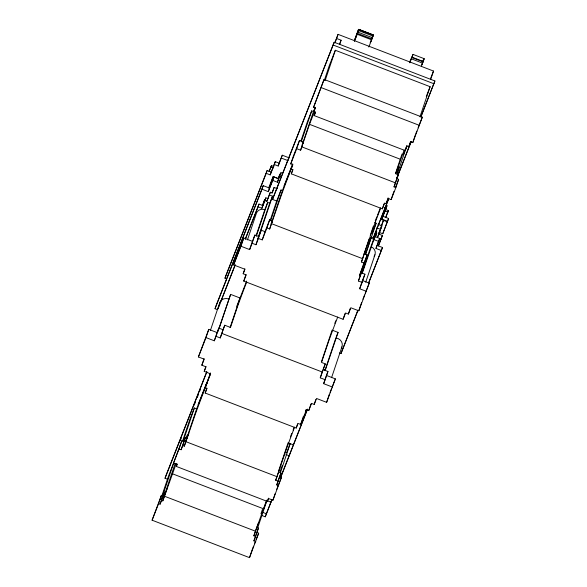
<?xml version="1.0" encoding="UTF-8"?>
<svg xmlns="http://www.w3.org/2000/svg" width="587" height="587" viewBox="0 0 587 587"><rect width="100%" height="100%" fill="white"/><g stroke="black" fill="none" stroke-linecap="round" stroke-linejoin="round"><path stroke-width="0.88" d="M409.858 62.816L413.05 54.4L424.218 58.7L421.341 66.316M371.564 39.336L370.808 41.552L371.065 40.943M354.343 40.65L358.562 29.35L372.958 34.882M422.471 62.31L422.713 61.554M354.431 41.494L359.039 29.453L373.435 34.985L368.827 47.033M323.033 369.59L327.957 371.483L326.409 375.423L335.368 378.872L326.614 402.337L316.547 398.47L314.206 404.421L311.565 403.401L308.784 410.482L306.502 409.609L300.669 424.452L298.027 423.44L296.215 428.04L205.186 393.041L207.013 388.403L205.171 387.699L210.616 373.846L204.225 371.388L206.022 366.816L201.833 365.209L204.203 359.178L198.399 356.947L208.767 329.366L217.073 332.558L214.299 340.798L206 337.606L208.767 329.366M226.56 278.81L224.982 278.209L225.922 275.413L267.151 170.479L271.194 172.035L270.233 174.889L266.197 173.334L267.151 170.479M217.278 309.584L215.04 308.725L216.243 305.152L263.203 185.646L269.521 188.075L268.318 191.648L262 189.219L263.203 185.646M210.462 330.283L219.802 302.532M217.953 308.945L218.643 306.898M365.518 250.502L364.233 253.767L367.176 254.897L362.326 267.232L363.206 267.577L361.174 272.75L364.923 274.188L362.436 280.52L369.23 283.132L358.811 310.824L350.843 307.757L348.37 314.06L345.574 312.981L343.102 319.284L243.766 281.092L246.195 274.921L243.179 273.762L244.948 269.264L233.633 264.92L243.744 238.006L252.41 241.338L249.636 249.578L240.971 246.247L243.744 238.006M201.833 365.209L204.049 358.62M167.581 479.263L165.035 478.28L165.974 475.499L206.785 371.644M258.419 523.039L256.702 527.405L258.471 528.08L256.754 532.453L258.662 533.187L249.512 557.65L152.092 520.199L161.381 495.369L162.848 495.934L160.082 504.167L158.607 503.602L161.381 495.369M258.097 206.8L259.014 204.071L262.829 205.538L261.912 208.268L258.097 206.8L245.381 239.144M247.45 239.892L256.497 213.008A6.538 6.031 18.6 0 1 264.803 209.742L267.672 202.442L269.727 203.227L258.346 237.053M161.887 495.78L168.491 476.152L173.539 463.304L175.014 463.869L165.248 492.889M204.225 371.388L205.89 366.449M216.053 336.329L218.826 328.096L223.016 329.703L220.242 337.943L216.053 336.329L214.299 340.798M162.342 496.587L173.539 463.304M278.656 485.64L276.748 484.906L279.515 476.666L281.43 477.407L272.933 500.205L268.523 498.51L267.371 501.445L176.342 466.445L177.142 464.405L173.547 463.018L181.845 440.72L183.9 441.512L181.126 449.745L179.072 448.96L181.845 440.72M217.711 331.941L230.61 294.38L240.017 297.991L230.097 327.48M218.936 329.065L230.61 294.38M274.312 164.507L275.274 161.66L279.17 163.157L278.209 166.004L274.312 164.507L270.233 174.889M161.564 500.395L164.331 492.163L165.585 492.64L162.812 500.88L161.564 500.395L160.082 504.167M182.623 440.896L189.799 419.566L194.341 408.009L196.623 408.882L186.857 437.895M162.812 500.88L176.239 463.473M183.144 441.292L194.341 408.009M262.683 205.487L264.539 199.976L265.918 200.505M264.942 200.563L265.86 197.834L267.841 198.597L266.924 201.326L264.942 200.563L261.912 208.268M269.088 188.537L273.08 176.687L278.15 178.639L279.97 174.009L278.26 179.086M182.755 445.599L185.529 437.366L187.07 437.953L184.303 446.193L182.755 445.599L181.126 449.745M176.342 466.445L177.171 463.972M272.735 180.414L273.931 176.848L278.634 178.653L277.438 182.227L272.735 180.414L268.318 191.648M186.336 437.506L187.194 434.945M252.117 243.267L254.89 235.027L258.713 236.502L255.939 244.735L252.117 243.267L249.636 249.578M185.991 440.455L185.419 442.165L188.823 433.492M220.242 337.943L224.77 325.235L230.5 327.436L237.647 306.216A31.353 0.558 -69 0 1 246.679 282.031M278.209 166.004L282.281 155.217L289.369 157.94M184.303 446.193L194.884 415.501A28.506 0.506 -69 0 1 207.585 381.829M266.924 201.326L270.343 192.243L272.251 192.976L274.107 187.466L277.409 188.735M243.179 273.762L244.845 268.817M256.049 235.754L264.803 209.742M205.171 387.699L210.506 372.943M256.292 236.26L267.672 202.442M205.186 393.041L206.851 388.102M243.766 281.092L245.982 274.503M260.254 232.577L272.507 196.153L269.426 194.965M258.419 238.425L261.193 230.185L265.016 231.66L262.242 239.892L258.419 238.425L255.939 244.735M277.438 182.227L280.968 172.732L282.663 173.385M270.027 220.793L276.682 201.018L272.566 199.433L273.52 196.616L334.179 42.242L434.908 80.969L420.908 117.004M266.938 227.939L269.712 219.707L272.427 220.749L269.653 228.989L266.938 227.939L262.242 239.892M270.886 220.081L281.019 189.983L282.413 190.518L271.128 224.058L272.104 221.578M404.194 150.023L395.711 173.664L398.36 174.677L396.805 178.631L398.639 179.343L395.873 187.576L391.14 199.609L388.205 198.479L386.187 203.608L384.646 203.021L382.357 208.84L291.321 173.847L292.979 169.636L291.071 168.895L292.73 164.683L290.741 163.92L293.515 155.68L299.495 140.462L303.391 141.959L300.617 150.191L296.721 148.694L299.495 140.462M269.653 228.989L280.791 196.784A29.372 0.521 -69 0 1 292.781 164.962M291.071 168.895L292.73 163.956M300.984 140.821L307.346 121.898L311.682 110.884L313.443 111.559L302.151 145.106L303.391 141.959M272.566 199.433L334.179 42.242M301.256 141.849L311.682 110.884M314.206 115.61L315.571 112.139L313.957 111.515L315.322 108.045L313.561 107.37L324.075 79.421L422.31 117.18L412.771 142.641L410.709 141.849L408.823 146.662L407.055 145.98L405.243 150.602L314.206 115.61L315.38 112.139M335.001 42.778L338.075 34.362L433.514 71.056L430.719 79.355M291.321 173.847L292.744 169.636M313.561 107.37L324.075 79.421M300.617 150.191L309.51 124.327L314.493 111.64M324.259 80.544L329.175 65.927L335.331 50.269L430.11 86.7L419.976 116.806M313.957 111.515L315.344 107.399M325.198 80.368L335.331 50.269M339.69 44.363L341.091 40.209L336.681 38.515M260.951 513.786L262.389 509.516M255.822 541.588L253.914 540.854L255.631 536.481L253.87 535.806L266.593 500.175M257.678 527.948L266.865 500.638L263.292 509.743M267.371 501.445L268.479 498.143M278.59 470.979L288.07 442.818L293.507 444.902M249.512 557.65L252.285 549.41M276.748 484.906L278.187 481.23L275.692 480.269L279.86 468.492M275.692 480.269L285.913 450.493A28.506 0.506 -69 0 1 294.623 427.101M280.19 471.559L282.2 465.586M261.853 515.503L265.251 516.809L271.876 499.537M280.432 472.652L290.198 443.633L286.588 452.826M278.187 481.23L280.96 472.997L278.465 472.036M296.215 428.04L297.602 423.924M272.933 500.205L275.149 493.616M321.471 361.731L332.11 330.121L338.061 332.411L325.235 370.441M300.669 424.452L303.442 416.22M308.784 410.482L311 403.893M332.602 387.104L323.635 383.663L325.183 379.723L320.26 377.83L322.755 370.419M320.26 377.83L325.279 363.874L321.537 362.436L328.676 341.216A31.353 0.558 -69 0 1 337.708 317.031M364.16 253.584L369.084 238.968M370.236 235.526L373.42 226.068M324.956 370.412L335.881 337.958A6.993 6.45 18.6 0 1 341.296 348.098M366.457 291.365L359.662 288.753L362.15 282.428L358.4 280.99L360.433 275.809L359.552 275.472L364.402 263.137L361.46 262.007L364.233 253.767M361.46 262.007L371.82 231.784A29.372 0.521 -69 0 1 380.714 207.952M314.206 404.421L315.872 399.483M343.102 319.284L345.039 313.517M368.343 244.926L370.353 238.946M365.452 254.347L371.241 237.141L373.376 237.962L388.77 198.78M365.701 254.178L376.12 223.221L374.579 222.627M359.552 275.472L362.047 268.061M382.357 208.84L384.015 203.902M323.635 383.663L326.409 375.423M358.4 280.99L361.174 272.75M364.402 263.137L367.176 254.897M325.183 379.723L327.957 371.483M360.433 275.809L363.206 267.577M373.376 237.962L374.088 235.849M362.524 271.348L370.859 246.584A6.809 6.281 18.6 0 1 374.102 256.306M395.381 173.767L402.036 153.985M348.37 314.06L350.307 308.292M362.23 273.439L376.715 231.249L371.167 245.799M386.187 203.608L388.124 197.848M375.475 236.979L376.832 232.944L375.328 236.766M396.988 173.114L399.013 167.09M382.863 216.28L381.902 219.134L387.075 205.567L382.863 216.28L388.594 218.489L382.746 233.773L378.776 232.247M397.142 174.449L406.901 145.664M359.662 288.753L362.436 280.52M395.873 187.576L394.031 186.871L396.805 178.631M362.15 282.428L364.923 274.188M394.031 186.871L398.36 174.677M381.888 225.804L377.456 237.603L381.888 225.804L377.969 224.293M378.622 234.712L383.458 220.33L381.117 226.288M408.823 146.662L410.482 141.716M391.14 199.609L393.914 191.369M331.567 377.676L341.913 346.932M381.477 250.546L375.966 248.426L376.993 245.388L382.504 247.501L368.761 282.905M339.337 352.948L340.988 353.579L357.74 310.516M375.966 248.426L379.723 238.432L377.294 244.61M365.716 282.208L374.917 254.875M412.771 142.641L415.537 134.401M378.527 245.858L382.401 235.475L378.659 234.03M326.614 402.337L329.388 394.104M358.811 310.824L361.585 302.584M253.87 535.806L256.702 527.405M253.914 540.854L256.754 532.453M255.631 536.481L258.471 528.08M269.206 171.404L271.443 165.607L273.858 166.532M385.835 217.197L388.411 210.572L385.006 209.266M382.746 233.773L388.594 218.489M422.765 62.171L421.95 64.504L424.218 58.7M371.953 37.612L372.679 35.668M409.572 62.127L413.05 54.4M357.549 32.072L355.142 38.779L359.039 29.453M422.787 61.51L423.403 59.918L422.985 61.466M224.982 278.209L266.197 173.334M215.04 308.725L262 189.219M233.633 264.92L240.971 246.247M198.399 356.947L206 337.606M271.194 172.035L275.274 161.66M218.87 306.223L234.925 265.361M245.3 238.975L259.014 204.071M218.291 308.094L219.964 303.839M220.631 302.136L235.35 264.678M268.743 187.723L273.08 176.687M262.198 205.934L264.539 199.976M279.17 163.157L282.281 155.217M269.521 188.075L273.931 176.848M262.829 205.538L265.86 197.834M267.841 198.597L270.343 192.243M252.41 241.338L254.89 235.027M217.073 332.558L218.826 328.096M271.92 193.028L274.107 187.466M278.634 178.653L280.968 172.732M269.727 203.227L272.507 196.153M334.737 42.866L338.075 34.362M257.473 239.657L261.193 230.185M223.016 329.703L224.77 325.235M165.035 478.28L206.851 371.872M180.194 440.866L181.2 438.313M194.253 405.089L195.258 402.535M197.269 397.421L198.274 394.868M199.609 391.463L200.615 388.902M290.741 163.92L296.721 148.694M173.547 463.018L179.072 448.96M276.682 201.018L281.019 189.983M265.016 231.66L269.712 219.707M152.092 520.199L158.607 503.602M339.411 44.473L341.091 40.209M198.149 404.582L206.514 383.296M236.7 306.436L246.657 281.092M284.057 185.94L291.431 167.178M196.623 408.882L210.3 374.058M282.413 190.518L292.759 164.191M313.443 111.559L315.109 107.326M161.08 499.801L162.027 497.394M183.9 441.512L185.529 437.366M162.848 495.934L164.331 492.163M164.103 496.404L165.285 493.396M165.585 492.64L167.39 488.039M357.512 31.933L358.562 29.35M372.591 35.836L372.796 35.308M430.513 78.702L433.514 71.056M334.788 323.312L335.786 320.759M290.404 436.867L291.746 433.463M293.082 430.066L294.08 427.512M375.247 220.917L376.927 216.654M377.595 214.952L380.281 208.128M372.312 232.907L376.12 223.221M403.46 154.3L406.696 146.068M426.301 96.393L430.11 86.7M374.323 235.145L388.719 198.516M396.416 178.925L411.142 141.445M420.85 116.74L434.908 80.969M279.808 475.932L280.96 472.997M396.474 179.189L411.201 141.709M305.387 411.267L306.032 409.616M252.601 548.603L253.562 546.167M254.516 543.731L255.477 541.302M256.108 539.673L258.662 533.187M280.924 476.527L307.375 409.205M325.279 363.874L323.21 369.15L325.411 369.993M265.251 516.809L271.979 499.684M280.608 477.723L307.537 409.198M415.86 133.587L416.829 131.121M418.12 127.841L422.31 117.18M336.19 337.165L338.061 332.411M276.66 489.543L281.43 477.407M395.491 187.363L398.639 179.343M378.82 234.521L379.481 232.856M379.099 234.228L379.73 232.613M378.388 245.689L382.401 235.475M368.445 283.272L382.504 247.501M340.988 353.579L358.055 310.156M362.913 299.201L364.578 294.975M365.239 293.28L369.23 283.132M330.048 392.409L331.714 388.176M332.381 386.488L335.368 378.872M371.578 39.615L373.435 34.985M370.192 42.668L370.47 41.978M269.073 171.477L271.443 165.607M378.938 234.059L379.613 232.379M386.041 216.442L388.411 210.572M379.041 234.044L379.716 232.357M358.518 29.482L372.921 35.022M363.478 31.72L366.017 32.703M358.62 30.568L373.024 36.101M358.004 32.175L372.407 37.715M357.542 33.437L371.945 38.969M357.263 34.288L371.659 39.821M412.037 57.144L423.205 61.437M411.927 57.555L423.095 61.848M411.414 58.854L422.581 63.147M333.233 45.06L433.962 83.78M321.302 87.654L419.536 125.42M309.51 124.327L400.539 159.326M301.909 146.904L395.587 182.917M281.327 158.072L288.144 160.691M384.419 207.769L386.114 208.422M270.908 167.178L273.146 168.036M384.639 210.902L387.875 212.142M279.764 176.298L281.232 176.863M380.464 218.577L387.633 221.336M380.398 219.156L387.427 221.857M376.773 227.866L380.692 229.37M374.653 236.488L381.205 239.041M370.646 238.087L373.728 239.276M373.633 239.525L378.703 241.477M271.715 223.742L362.751 258.735M221.996 333.475L322.505 372.114M285.928 454.492L289.237 455.761M186.057 441.732L277.086 476.725M267.694 500.953L270.981 502.223M172.218 473.702L263.247 508.694M262.316 512.224L266.432 513.808M164.617 496.279L255.653 531.272M219.406 304.191A7.088 6.538 18.6 0 1 228.805 298.988"/></g></svg>
